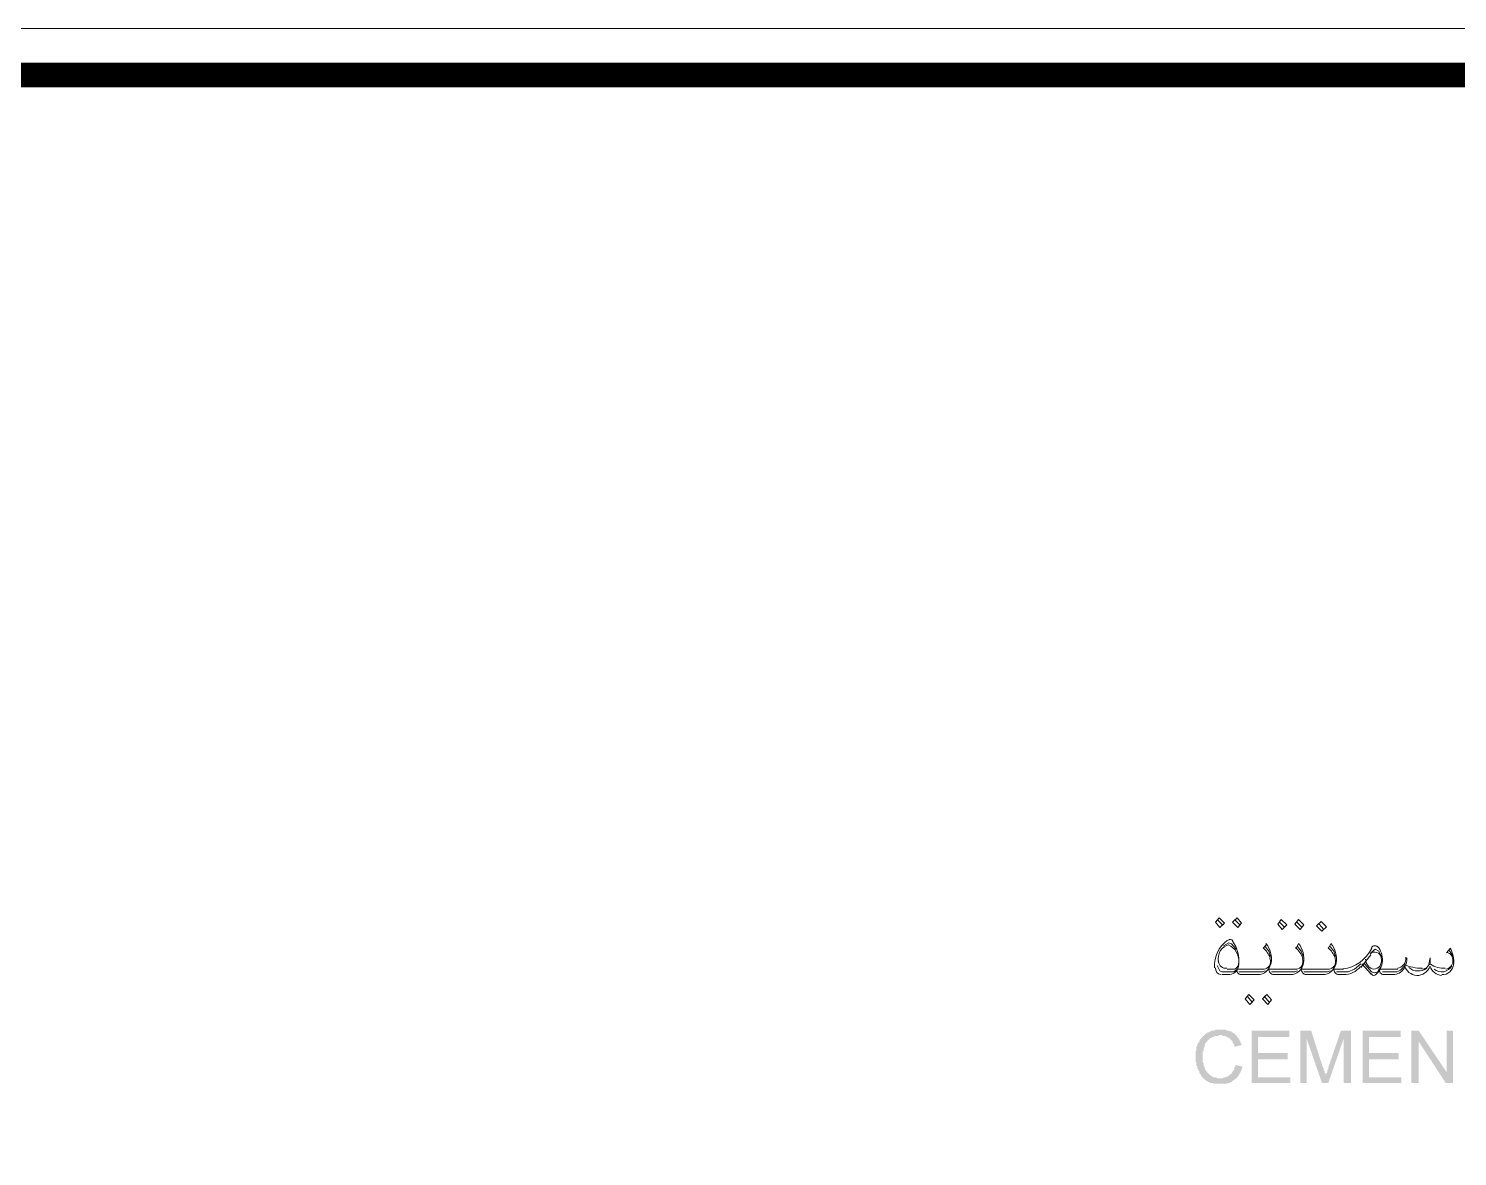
# Model space of a CAD drawing. Header units: inches. Extents: x -351 to 2582, y -266 to 144.
# Drawn here: x 226.05 to 228.777, y -48.865 to -46.712 of the extents above; entities that cross this region are included whole.
import ezdxf

# ---------------------------------------------------------------- set-up
doc = ezdxf.new("R2010")
doc.units = ezdxf.units.IN
doc.header["$MEASUREMENT"] = 0
doc.layers.add('Frame', color=43, linetype='Continuous', lineweight=9)
for name, color, linetype in [('LOGO', 7, 'Continuous'), ('PDF2_Geometry', 7, 'Continuous'), ('WALL', 7, 'Continuous')]:
    doc.layers.add(name, color=color, linetype=linetype)

# ---------------------------------------------------------------- blocks, each defined once
blk = doc.blocks.new('A$C7E5B4212')
at = {"layer": 'LOGO', "const_width": 0.05}
blk.add_lwpolyline([(0.8319, 0.8319), (41.132, 0.8319), (41.132, 29.3819), (0.8319, 29.3819)], close=True, dxfattribs=at)
blk = doc.blocks.new('ttwttt')
at = {"layer": 'LOGO', "color": 240, "lineweight": -2}
blk.add_line((52.8838, 37.5004), (-0.1304, 37.5004), dxfattribs=at)
at = {"layer": 'LOGO', "xscale": 1.309217692210943, "yscale": 1.309217692210943, "zscale": 1.309217692210943}
blk.add_blockref('A$C7E5B4212', (-1.0891, -1.0891), dxfattribs=at)
blk = doc.blocks.new('A$C5888202B')
at = {"layer": 'PDF2_Geometry', "lineweight": -3}
for points in [[(-2.1738, -0.3997), (-2.159, -0.4034), (-2.159, -0.4052), (-2.1608, -0.4071), (-2.1608, -0.4089), (-2.1608, -0.4108), (-2.1627, -0.4126), (-2.1627, -0.4145), (-2.1645, -0.4163), (-2.1645, -0.4181), (-2.1664, -0.4181), (-2.1664, -0.42), (-2.1664, -0.4218), (-2.1682, -0.4218), (-2.1682, -0.4237), (-2.1701, -0.4255), (-2.1719, -0.4274), (-2.1738, -0.4292), (-2.1756, -0.4292), (-2.1756, -0.4311), (-2.1775, -0.4311), (-2.1793, -0.4329), (-2.1812, -0.4348), (-2.183, -0.4348), (-2.1849, -0.4366), (-2.1867, -0.4366), (-2.1886, -0.4366), (-2.1904, -0.4385), (-2.1923, -0.4385), (-2.1941, -0.4385), (-2.196, -0.4385), (-2.1978, -0.4385), (-2.1997, -0.4385), (-2.2015, -0.4385), (-2.2033, -0.4385), (-2.2052, -0.4385), (-2.207, -0.4385), (-2.2089, -0.4385), (-2.2107, -0.4385), (-2.2126, -0.4385), (-2.2144, -0.4385), (-2.2163, -0.4385), (-2.2181, -0.4385), (-2.22, -0.4366), (-2.2218, -0.4366), (-2.2237, -0.4366), (-2.2255, -0.4366), (-2.2274, -0.4348), (-2.2292, -0.4348), (-2.2311, -0.4329), (-2.2329, -0.4329), (-2.2329, -0.4311), (-2.2348, -0.4311), (-2.2366, -0.4292), (-2.2385, -0.4274), (-2.2403, -0.4255), (-2.2422, -0.4237), (-2.244, -0.4218), (-2.244, -0.42), (-2.2459, -0.4181), (-2.2477, -0.4163), (-2.2477, -0.4145), (-2.2477, -0.4126), (-2.2496, -0.4108), (-2.2496, -0.4089), (-2.2514, -0.4071), (-2.2514, -0.4052), (-2.2514, -0.4034), (-2.2533, -0.4015), (-2.2533, -0.3997), (-2.2533, -0.3978), (-2.2533, -0.396), (-2.2533, -0.3941), (-2.2551, -0.3923), (-2.2551, -0.3904), (-2.2551, -0.3886), (-2.2551, -0.3867), (-2.2551, -0.3849), (-2.2551, -0.383), (-2.2551, -0.3812), (-2.2551, -0.3793), (-2.2551, -0.3775), (-2.2551, -0.3756), (-2.2551, -0.3738), (-2.2551, -0.3719), (-2.2533, -0.3701), (-2.2533, -0.3682), (-2.2533, -0.3664), (-2.2533, -0.3645), (-2.2533, -0.3627), (-2.2514, -0.3608), (-2.2514, -0.359), (-2.2514, -0.3571), (-2.2496, -0.3553), (-2.2496, -0.3534), (-2.2477, -0.3534), (-2.2477, -0.3516), (-2.2477, -0.3497), (-2.2459, -0.3497), (-2.2459, -0.3479), (-2.244, -0.346), (-2.2422, -0.3442), (-2.2422, -0.3423), (-2.2403, -0.3423), (-2.2403, -0.3405), (-2.2385, -0.3405), (-2.2366, -0.3386), (-2.2348, -0.3368), (-2.2329, -0.3349), (-2.2311, -0.3349), (-2.2311, -0.3331), (-2.2292, -0.3331), (-2.2274, -0.3331), (-2.2255, -0.3312), (-2.2237, -0.3312), (-2.2218, -0.3294), (-2.22, -0.3294), (-2.2181, -0.3294), (-2.2163, -0.3294), (-2.2144, -0.3275), (-2.2126, -0.3275), (-2.2107, -0.3275), (-2.2089, -0.3275), (-2.207, -0.3275), (-2.2052, -0.3275), (-2.2033, -0.3275), (-2.2015, -0.3275), (-2.1997, -0.3275), (-2.1978, -0.3275), (-2.196, -0.3275), (-2.1941, -0.3275), (-2.1923, -0.3275), (-2.1923, -0.3294), (-2.1904, -0.3294), (-2.1886, -0.3294), (-2.1867, -0.3294), (-2.1849, -0.3312), (-2.183, -0.3312), (-2.1812, -0.3312), (-2.1812, -0.3331), (-2.1793, -0.3331), (-2.1775, -0.3349), (-2.1756, -0.3349), (-2.1756, -0.3368), (-2.1738, -0.3368), (-2.1738, -0.3386), (-2.1719, -0.3386), (-2.1719, -0.3405), (-2.1701, -0.3405), (-2.1701, -0.3423), (-2.1682, -0.3442), (-2.1664, -0.346), (-2.1664, -0.3479), (-2.1645, -0.3479), (-2.1645, -0.3497), (-2.1645, -0.3516), (-2.1627, -0.3534), (-2.1627, -0.3553), (-2.1608, -0.3571), (-2.1608, -0.359), (-2.1756, -0.3627), (-2.1756, -0.3608), (-2.1756, -0.359), (-2.1775, -0.3571), (-2.1775, -0.3553), (-2.1793, -0.3534), (-2.1793, -0.3516), (-2.1812, -0.3497), (-2.183, -0.3479), (-2.1849, -0.346), (-2.1867, -0.3442), (-2.1886, -0.3442), (-2.1904, -0.3423), (-2.1923, -0.3423), (-2.1941, -0.3405), (-2.196, -0.3405), (-2.1978, -0.3405), (-2.1997, -0.3405), (-2.2015, -0.3386), (-2.2033, -0.3386), (-2.2052, -0.3386), (-2.207, -0.3386), (-2.2089, -0.3405), (-2.2107, -0.3405), (-2.2126, -0.3405), (-2.2144, -0.3405), (-2.2163, -0.3405), (-2.2181, -0.3423), (-2.22, -0.3423), (-2.2218, -0.3442), (-2.2237, -0.3442), (-2.2255, -0.346), (-2.2274, -0.3479), (-2.2292, -0.3479), (-2.2292, -0.3497), (-2.2311, -0.3497), (-2.2311, -0.3516), (-2.2329, -0.3534), (-2.2348, -0.3553), (-2.2348, -0.3571), (-2.2366, -0.359), (-2.2366, -0.3608), (-2.2366, -0.3627), (-2.2385, -0.3645), (-2.2385, -0.3664), (-2.2385, -0.3682), (-2.2385, -0.3701), (-2.2403, -0.3719), (-2.2403, -0.3738), (-2.2403, -0.3756), (-2.2403, -0.3775), (-2.2403, -0.3793), (-2.2403, -0.3812), (-2.2403, -0.383), (-2.2403, -0.3849), (-2.2403, -0.3867), (-2.2403, -0.3886), (-2.2403, -0.3904), (-2.2403, -0.3923), (-2.2403, -0.3941), (-2.2385, -0.396), (-2.2385, -0.3978), (-2.2385, -0.3997), (-2.2385, -0.4015), (-2.2366, -0.4034), (-2.2366, -0.4052), (-2.2366, -0.4071), (-2.2348, -0.4089), (-2.2348, -0.4108), (-2.2329, -0.4126), (-2.2311, -0.4145), (-2.2311, -0.4163), (-2.2292, -0.4163), (-2.2292, -0.4181), (-2.2274, -0.4181), (-2.2274, -0.42), (-2.2255, -0.42), (-2.2237, -0.4218), (-2.2218, -0.4218), (-2.2218, -0.4237), (-2.22, -0.4237), (-2.2181, -0.4255), (-2.2163, -0.4255), (-2.2144, -0.4255), (-2.2126, -0.4255), (-2.2107, -0.4274), (-2.2089, -0.4274), (-2.207, -0.4274), (-2.2052, -0.4274), (-2.2033, -0.4274), (-2.2015, -0.4274), (-2.1997, -0.4274), (-2.1978, -0.4255), (-2.196, -0.4255), (-2.1941, -0.4255), (-2.1923, -0.4237), (-2.1904, -0.4237), (-2.1886, -0.4237), (-2.1886, -0.4218), (-2.1867, -0.4218), (-2.1849, -0.42), (-2.183, -0.42), (-2.183, -0.4181), (-2.1812, -0.4181), (-2.1812, -0.4163), (-2.1793, -0.4145), (-2.1793, -0.4126), (-2.1775, -0.4108), (-2.1756, -0.4089), (-2.1756, -0.4071), (-2.1756, -0.4052), (-2.1738, -0.4034), (-2.1738, -0.4015), (-2.1738, -0.3997)], [(-2.1405, -0.4366), (-2.1405, -0.3294), (-2.0628, -0.3294), (-2.0628, -0.3423), (-2.1275, -0.3423), (-2.1275, -0.3756), (-2.0665, -0.3756), (-2.0665, -0.3886), (-2.1275, -0.3886), (-2.1275, -0.4255), (-2.061, -0.4255), (-2.061, -0.4366)], [(-2.0406, -0.4366), (-2.0406, -0.3294), (-2.0185, -0.3294), (-1.9944, -0.4052), (-1.9926, -0.4071), (-1.9926, -0.4089), (-1.9926, -0.4108), (-1.9907, -0.4126), (-1.9907, -0.4145), (-1.9907, -0.4163), (-1.9889, -0.4163), (-1.9889, -0.4181), (-1.9889, -0.42), (-1.9889, -0.4218), (-1.9889, -0.42), (-1.987, -0.42), (-1.987, -0.4181), (-1.987, -0.4163), (-1.9852, -0.4145), (-1.9852, -0.4126), (-1.9852, -0.4108), (-1.9833, -0.4089), (-1.9833, -0.4071), (-1.9833, -0.4052), (-1.9574, -0.3294), (-1.9371, -0.3294), (-1.9371, -0.4366), (-1.9519, -0.4366), (-1.9519, -0.346), (-1.9833, -0.4366), (-1.9963, -0.4366), (-2.0277, -0.346), (-2.0277, -0.4366)], [(-1.9131, -0.4366), (-1.9131, -0.3294), (-1.8354, -0.3294), (-1.8354, -0.3423), (-1.9001, -0.3423), (-1.9001, -0.3756), (-1.8391, -0.3756), (-1.8391, -0.3886), (-1.9001, -0.3886), (-1.9001, -0.4255), (-1.8336, -0.4255), (-1.8336, -0.4366)], [(-1.8132, -0.4366), (-1.8132, -0.3294), (-1.7984, -0.3294), (-1.7411, -0.4145), (-1.7411, -0.3294), (-1.7282, -0.3294), (-1.7282, -0.4366), (-1.743, -0.4366), (-1.7984, -0.3516), (-1.7984, -0.4366)]]:
    blk.add_hatch(color=256, dxfattribs=at).paths.add_polyline_path(points)
at = {"layer": 'PDF2_Geometry', "lineweight": 18}
for p, q in [((-2.207, -0.0983), (-2.2144, -0.1075)), ((-2.2144, -0.1075), (-2.2052, -0.1186)), ((-2.1997, -0.1131), (-2.2107, -0.102)), ((-2.196, -0.1094), (-2.207, -0.0983)), ((-2.2052, -0.1186), (-2.196, -0.1094)), ((-2.1701, -0.0983), (-2.1793, -0.1075)), ((-2.1793, -0.1075), (-2.1682, -0.1186)), ((-2.1645, -0.1131), (-2.1756, -0.102)), ((-2.1608, -0.1094), (-2.1701, -0.0983)), ((-2.1682, -0.1186), (-2.1608, -0.1094)), ((-2.0795, -0.102), (-2.0869, -0.1112)), ((-2.0869, -0.1112), (-2.0776, -0.1223)), ((-2.0721, -0.1186), (-2.0832, -0.1075)), ((-2.0684, -0.1131), (-2.0795, -0.102)), ((-2.0776, -0.1223), (-2.0684, -0.1131)), ((-2.0443, -0.102), (-2.0517, -0.1112)), ((-2.0517, -0.1112), (-2.0406, -0.1223)), ((-2.0369, -0.1186), (-2.048, -0.1075)), ((-2.0332, -0.1131), (-2.0443, -0.102)), ((-2.0406, -0.1223), (-2.0332, -0.1131)), ((-1.9981, -0.1057), (-2.0074, -0.1149)), ((-2.0074, -0.1149), (-1.9963, -0.126)), ((-1.9926, -0.1223), (-2.0018, -0.1112)), ((-1.987, -0.1168), (-1.9981, -0.1057)), ((-1.9963, -0.126), (-1.987, -0.1168)), ((-2.1978, -0.1556), (-2.1867, -0.15)), ((-2.1867, -0.15), (-2.1812, -0.1519)), ((-2.1812, -0.1519), (-2.1719, -0.163)), ((-2.1091, -0.1519), (-2.1164, -0.1611)), ((-2.1127, -0.1574), (-2.1054, -0.1667)), ((-2.1054, -0.1667), (-2.1017, -0.1778)), ((-2.0443, -0.1519), (-2.0499, -0.1611)), ((-2.0462, -0.1574), (-2.0388, -0.1667)), ((-2.0388, -0.1667), (-2.0351, -0.1778)), ((-1.9778, -0.1519), (-1.9833, -0.1611)), ((-1.9796, -0.1574), (-1.9722, -0.1667)), ((-1.9722, -0.1667), (-1.9685, -0.1778)), ((-1.8964, -0.1741), (-1.9168, -0.2)), ((-1.8872, -0.163), (-1.8964, -0.1704)), ((-1.8798, -0.1667), (-1.8872, -0.163)), ((-1.8742, -0.1778), (-1.8798, -0.1667)), ((-1.7337, -0.1611), (-1.7411, -0.1704)), ((-2.2052, -0.2074), (-2.2107, -0.1963)), ((-2.1775, -0.2037), (-2.1904, -0.2037)), ((-2.1146, -0.2037), (-2.1701, -0.2037)), ((-2.048, -0.2037), (-2.1054, -0.2037)), ((-1.9815, -0.2037), (-2.0388, -0.2037)), ((-1.9722, -0.2037), (-1.9519, -0.2037)), ((-1.9297, -0.2037), (-1.9426, -0.2092)), ((-1.9168, -0.1926), (-1.9297, -0.2037)), ((-1.8946, -0.2148), (-1.9149, -0.1926)), ((-1.9094, -0.1926), (-1.8946, -0.2092)), ((-1.8816, -0.2092), (-1.8761, -0.2)), ((-1.8409, -0.2037), (-1.8779, -0.2037)), ((-2.2015, -0.2092), (-2.2052, -0.2074)), ((-2.1775, -0.2092), (-2.2015, -0.2092)), ((-2.1849, -0.2148), (-2.2015, -0.2148)), ((-2.1719, -0.2055), (-2.1775, -0.2092)), ((-2.1183, -0.2092), (-2.1664, -0.2092)), ((-2.1608, -0.2148), (-2.1257, -0.2148)), ((-2.1127, -0.2074), (-2.1183, -0.2092)), ((-2.0517, -0.2092), (-2.0998, -0.2092)), ((-2.0943, -0.2148), (-2.061, -0.2148)), ((-2.0462, -0.2074), (-2.0517, -0.2092)), ((-1.9852, -0.2092), (-2.0332, -0.2092)), ((-2.0277, -0.2148), (-1.9944, -0.2148)), ((-1.9796, -0.2074), (-1.9852, -0.2092)), ((-1.9426, -0.2092), (-1.9667, -0.2092)), ((-1.95, -0.2148), (-1.9611, -0.2148)), ((-1.8946, -0.2092), (-1.889, -0.2111)), ((-1.889, -0.2111), (-1.8816, -0.2092)), ((-1.8428, -0.2092), (-1.8724, -0.2092)), ((-1.8687, -0.2148), (-1.8483, -0.2148)), ((-2.146, -0.2554), (-2.1534, -0.2647)), ((-2.1386, -0.2721), (-2.1497, -0.2591)), ((-2.1349, -0.2665), (-2.146, -0.2554)), ((-2.1091, -0.2554), (-2.1183, -0.2647)), ((-2.1035, -0.2721), (-2.1146, -0.2591)), ((-2.0998, -0.2665), (-2.1091, -0.2554)), ((-2.1534, -0.2647), (-2.1442, -0.2758)), ((-2.1442, -0.2758), (-2.1349, -0.2665)), ((-2.1183, -0.2647), (-2.1072, -0.2758)), ((-2.1072, -0.2758), (-2.0998, -0.2665))]:
    blk.add_line(p, q, dxfattribs=at)
for centre, radius, start, end in [((-2.1767, -0.1824), 0.0322, 149.2296, 191.8309), ((-2.2327, -0.186), 0.0663, 352.4017, 36.7689), ((-2.1526, -0.2004), 0.0542, 21.0331, 48.851), ((-2.086, -0.2004), 0.0542, 21.0331, 48.851), ((-2.0195, -0.2004), 0.0542, 21.0331, 48.851), ((-1.8881, -0.1639), 0.00833, 45.3702, 145.0733), ((-1.7652, -0.1907), 0.0388, 18.7723, 41.0163), ((-1.7785, -0.1879), 0.0522, 353.4317, 31.7132), ((-2.1191, -0.1879), 0.0175, 330.0656, 20.1933), ((-2.0526, -0.1879), 0.0175, 330.0656, 20.1933), ((-1.986, -0.1879), 0.0175, 330.0656, 20.1933), ((-1.8935, -0.1861), 0.0193, 327.1663, 16.7958), ((-1.8514, -0.1867), 0.0281, 273.2011, 322.476), ((-1.8544, -0.1843), 0.0319, 322.3496, 7.4588), ((-1.7919, -0.1157), 0.0861, 244.8584, 270.3442), ((-1.7994, -0.1777), 0.0297, 229.5375, 306.863), ((-1.8197, -0.1748), 0.0454, 337.4453, 353.2915), ((-1.8125, -0.1842), 0.0381, 345.2535, 6.1721), ((-1.7475, -0.155), 0.0468, 235.393, 274.6401), ((-1.7513, -0.1856), 0.0236, 229.8622, 280.592)]:
    blk.add_arc(centre, radius, start, end, dxfattribs=at)
for points in [[(-2.1895, -0.1445), (-2.2071, -0.1564), (-2.2174, -0.178), (-2.2162, -0.2008)], [(-2.1791, -0.1454), (-2.1813, -0.1423), (-2.185, -0.1417), (-2.1877, -0.1442)], [(-2.1868, -0.1539), (-2.1939, -0.1549), (-2.2003, -0.1593), (-2.2044, -0.166)], [(-2.1664, -0.1898), (-2.1657, -0.1739), (-2.1744, -0.1594), (-2.1878, -0.154)], [(-2.1005, -0.1911), (-2.0981, -0.1766), (-2.1019, -0.1617), (-2.1109, -0.151)], [(-2.034, -0.1911), (-2.0315, -0.1766), (-2.0354, -0.1617), (-2.0443, -0.151)], [(-1.9674, -0.1911), (-1.9649, -0.1766), (-1.9688, -0.1617), (-1.9778, -0.151)], [(-1.9535, -0.2033), (-1.9284, -0.2008), (-1.9062, -0.1847), (-1.8943, -0.1603)], [(-1.8839, -0.1693), (-1.8887, -0.1675), (-1.894, -0.1689), (-1.8976, -0.1728)], [(-1.8745, -0.1812), (-1.8755, -0.1756), (-1.8791, -0.171), (-1.8839, -0.1693)], [(-1.8725, -0.1866), (-1.8718, -0.1756), (-1.8755, -0.1649), (-1.8826, -0.1572)], [(-1.7282, -0.1873), (-1.7277, -0.1786), (-1.7329, -0.1708), (-1.7406, -0.1689)], [(-2.2144, -0.2008), (-2.2145, -0.2081), (-2.2097, -0.2142), (-2.2034, -0.2147)], [(-2.2085, -0.1881), (-2.2068, -0.1969), (-2.1993, -0.2028), (-2.1913, -0.2017)], [(-2.1849, -0.2147), (-2.1753, -0.2142), (-2.1675, -0.2054), (-2.1665, -0.1941)], [(-2.1786, -0.2037), (-2.1754, -0.2037), (-2.1722, -0.2023), (-2.1699, -0.1996)], [(-2.1719, -0.2027), (-2.1719, -0.2059), (-2.1709, -0.209), (-2.1689, -0.2112)], [(-2.1699, -0.1996), (-2.1676, -0.1969), (-2.1663, -0.1933), (-2.1664, -0.1895)], [(-2.1273, -0.2147), (-2.1146, -0.2151), (-2.1035, -0.2053), (-2.1005, -0.1913)], [(-2.1155, -0.2037), (-2.1109, -0.2037), (-2.1066, -0.201), (-2.104, -0.1967)], [(-2.1054, -0.2027), (-2.1054, -0.2059), (-2.1043, -0.209), (-2.1024, -0.2112)], [(-2.0607, -0.2147), (-2.0481, -0.2151), (-2.0369, -0.2053), (-2.034, -0.1913)], [(-2.049, -0.2037), (-2.0443, -0.2037), (-2.04, -0.201), (-2.0374, -0.1967)], [(-2.0388, -0.2027), (-2.0388, -0.2059), (-2.0377, -0.209), (-2.0358, -0.2112)], [(-1.9942, -0.2147), (-1.9815, -0.2151), (-1.9703, -0.2053), (-1.9674, -0.1913)], [(-1.9824, -0.2037), (-1.9778, -0.2037), (-1.9734, -0.201), (-1.9709, -0.1967)], [(-1.9722, -0.2027), (-1.9722, -0.2059), (-1.9712, -0.209), (-1.9693, -0.2112)], [(-1.9513, -0.2148), (-1.9384, -0.2149), (-1.9262, -0.2088), (-1.9175, -0.1982)], [(-1.9074, -0.183), (-1.9065, -0.1938), (-1.8992, -0.2024), (-1.8901, -0.2035)], [(-1.8903, -0.2037), (-1.8852, -0.2038), (-1.8803, -0.2011), (-1.8773, -0.1965)], [(-1.8858, -0.2144), (-1.8779, -0.2077), (-1.8731, -0.1976), (-1.8725, -0.1866)], [(-1.8798, -0.2027), (-1.8798, -0.2059), (-1.8787, -0.209), (-1.8768, -0.2112)], [(-1.8443, -0.209), (-1.838, -0.208), (-1.8324, -0.2041), (-1.8287, -0.1981)], [(-1.8417, -0.2017), (-1.8314, -0.2005), (-1.8237, -0.1907), (-1.8243, -0.1793)], [(-1.8282, -0.1951), (-1.8243, -0.2075), (-1.814, -0.2161), (-1.8023, -0.2166)], [(-1.8023, -0.2166), (-1.7906, -0.2171), (-1.7798, -0.2095), (-1.775, -0.1975)], [(-1.7916, -0.2037), (-1.785, -0.2035), (-1.779, -0.1993), (-1.7761, -0.1926)], [(-1.7755, -0.1976), (-1.7712, -0.2084), (-1.7619, -0.2157), (-1.7514, -0.2165)], [(-1.7511, -0.2147), (-1.7388, -0.2157), (-1.7279, -0.206), (-1.7265, -0.1927)], [(-1.7469, -0.2088), (-1.74, -0.2075), (-1.7339, -0.2031), (-1.7302, -0.1968)], [(-1.7427, -0.2036), (-1.7349, -0.203), (-1.7287, -0.196), (-1.7282, -0.1873)], [(-2.1689, -0.2112), (-2.167, -0.2135), (-2.1644, -0.2148), (-2.1617, -0.2148)], [(-2.1024, -0.2112), (-2.1005, -0.2135), (-2.0978, -0.2148), (-2.0951, -0.2148)], [(-2.0358, -0.2112), (-2.0339, -0.2135), (-2.0313, -0.2148), (-2.0286, -0.2148)], [(-1.9693, -0.2112), (-1.9673, -0.2135), (-1.9647, -0.2148), (-1.962, -0.2148)], [(-1.895, -0.2135), (-1.8927, -0.2171), (-1.8887, -0.2176), (-1.886, -0.2148)], [(-1.8768, -0.2112), (-1.8749, -0.2135), (-1.8723, -0.2148), (-1.8696, -0.2148)]]:
    blk.add_open_spline(points, degree=3, dxfattribs=at)

msp = doc.modelspace()

# ---------------------------------------------------------------- block references
at = {"layer": 'Frame', "xscale": 0.7264620046856759, "yscale": 0.7264620046856759, "zscale": 0.7264620046856759}
msp.add_blockref('ttwttt', (207.4322, -73.9541), dxfattribs=at)
at = {"layer": 'WALL', "color": 0, "ltscale": 0.5, "xscale": 0.932005603524069, "yscale": 0.932005603524069, "zscale": 0.932005603524069}
msp.add_blockref('A$C5888202B', (230.3792, -48.3176), dxfattribs=at)

doc.saveas('drawing.dxf')
